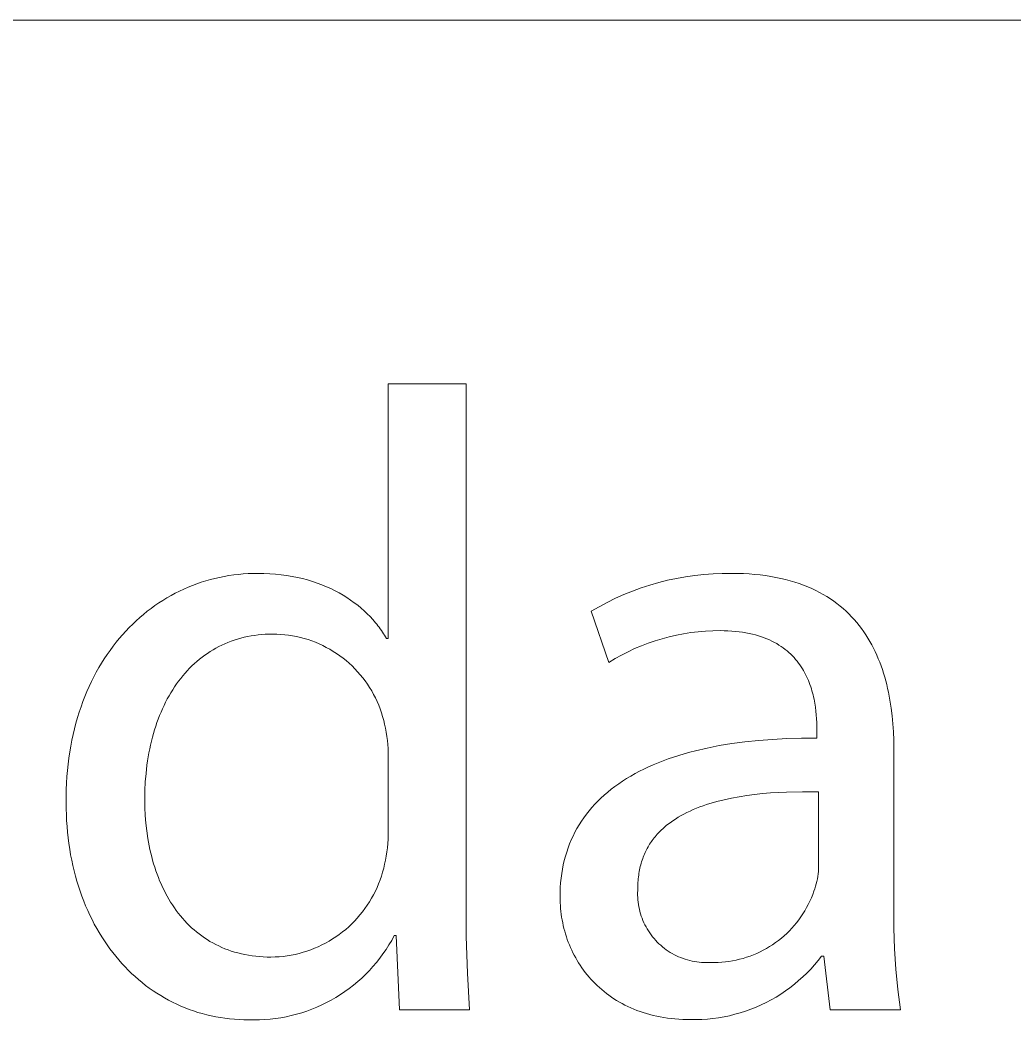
# Model space of a CAD drawing. Header units: millimetres. Extents: x -1656 to 3995, y -637 to 3312.
# Drawn here: x 3811.1 to 3874.8, y -68.9 to -4.8 of the extents above; entities that cross this region are included whole.
import ezdxf

# ---------------------------------------------------------------- set-up
doc = ezdxf.new("R2010")
doc.units = ezdxf.units.MM
doc.header["$MEASUREMENT"] = 0
doc.layers.add('Domyślny', color=7, linetype='Continuous', true_color=0x000000)

msp = doc.modelspace()

# ---------------------------------------------------------------- linework, layer by layer
at = {"layer": 'Domyślny', "color": 18, "lineweight": 15, "true_color": 0x000000}
for p, q in [((3989.99, -4.788), (1859.782, -4.788)), ((3834.689, -44.431), (3834.689, -28.097)), ((3834.689, -28.097), (3839.694, -28.097)), ((3839.694, -28.097), (3839.694, -61.16)), ((3824.486, -40.399), (3824.789, -40.355)), ((3824.789, -40.355), (3825.094, -40.319)), ((3825.094, -40.319), (3825.402, -40.29)), ((3825.402, -40.29), (3825.711, -40.27)), ((3825.711, -40.27), (3826.021, -40.258)), ((3826.021, -40.258), (3826.334, -40.254)), ((3826.334, -40.254), (3826.72, -40.259)), ((3826.72, -40.259), (3827.098, -40.276)), ((3827.098, -40.276), (3827.469, -40.304)), ((3827.469, -40.304), (3827.831, -40.342)), ((3827.831, -40.342), (3828.186, -40.391)), ((3854.348, -40.389), (3854.935, -40.325)), ((3854.935, -40.325), (3855.523, -40.282)), ((3855.523, -40.282), (3856.112, -40.26)), ((3856.112, -40.26), (3856.702, -40.257)), ((3856.702, -40.257), (3857.089, -40.262)), ((3857.089, -40.262), (3857.467, -40.274)), ((3857.467, -40.274), (3857.836, -40.294)), ((3857.836, -40.294), (3858.196, -40.323)), ((3858.196, -40.323), (3858.547, -40.359)), ((3858.547, -40.359), (3858.889, -40.403)), ((3822.145, -41.034), (3822.428, -40.928)), ((3822.428, -40.928), (3822.714, -40.829)), ((3822.714, -40.829), (3823.003, -40.738)), ((3823.003, -40.738), (3823.295, -40.655)), ((3823.295, -40.655), (3823.589, -40.579)), ((3823.589, -40.579), (3823.886, -40.512)), ((3823.886, -40.512), (3824.185, -40.452)), ((3824.185, -40.452), (3824.486, -40.399)), ((3828.186, -40.391), (3828.532, -40.449)), ((3828.532, -40.449), (3828.871, -40.517)), ((3828.871, -40.517), (3829.202, -40.594)), ((3829.202, -40.594), (3829.524, -40.68)), ((3829.524, -40.68), (3829.838, -40.775)), ((3829.838, -40.775), (3830.144, -40.879)), ((3830.144, -40.879), (3830.442, -40.99)), ((3830.442, -40.99), (3830.731, -41.109)), ((3850.908, -41.191), (3851.469, -41.007)), ((3851.469, -41.007), (3852.035, -40.844)), ((3852.035, -40.844), (3852.607, -40.7)), ((3852.607, -40.7), (3853.184, -40.576)), ((3853.184, -40.576), (3853.764, -40.472)), ((3853.764, -40.472), (3854.348, -40.389)), ((3858.889, -40.403), (3859.223, -40.454)), ((3859.223, -40.454), (3859.548, -40.513)), ((3859.548, -40.513), (3859.865, -40.579)), ((3859.865, -40.579), (3860.173, -40.653)), ((3860.173, -40.653), (3860.473, -40.733)), ((3860.473, -40.733), (3860.765, -40.82)), ((3860.765, -40.82), (3861.049, -40.914)), ((3861.049, -40.914), (3861.325, -41.014)), ((3861.325, -41.014), (3861.593, -41.121)), ((3820.776, -41.677), (3821.043, -41.534)), ((3821.043, -41.534), (3821.314, -41.398)), ((3821.314, -41.398), (3821.588, -41.269)), ((3821.588, -41.269), (3821.865, -41.148)), ((3821.865, -41.148), (3822.145, -41.034)), ((3830.731, -41.109), (3831.012, -41.236)), ((3831.012, -41.236), (3831.285, -41.369)), ((3831.285, -41.369), (3831.549, -41.51)), ((3831.549, -41.51), (3831.804, -41.657)), ((3831.804, -41.657), (3832.051, -41.81)), ((3849.269, -41.854), (3849.807, -41.614)), ((3849.807, -41.614), (3850.354, -41.393)), ((3850.354, -41.393), (3850.908, -41.191)), ((3861.593, -41.121), (3861.853, -41.234)), ((3861.853, -41.234), (3862.105, -41.354)), ((3862.105, -41.354), (3862.35, -41.479)), ((3862.35, -41.479), (3862.588, -41.61)), ((3862.588, -41.61), (3862.818, -41.748)), ((3819.744, -42.323), (3819.996, -42.151)), ((3819.996, -42.151), (3820.252, -41.986)), ((3820.252, -41.986), (3820.512, -41.828)), ((3820.512, -41.828), (3820.776, -41.677)), ((3832.051, -41.81), (3832.289, -41.969)), ((3832.289, -41.969), (3832.519, -42.134)), ((3832.519, -42.134), (3832.74, -42.304)), ((3848.218, -42.39), (3848.739, -42.113)), ((3848.739, -42.113), (3849.269, -41.854)), ((3862.818, -41.748), (3863.041, -41.89)), ((3863.041, -41.89), (3863.256, -42.039)), ((3863.256, -42.039), (3863.465, -42.192)), ((3863.465, -42.192), (3863.666, -42.351)), ((3818.775, -43.082), (3819.011, -42.882)), ((3819.011, -42.882), (3819.251, -42.689)), ((3819.251, -42.689), (3819.495, -42.502)), ((3819.495, -42.502), (3819.744, -42.323)), ((3832.74, -42.304), (3832.952, -42.478)), ((3832.952, -42.478), (3833.155, -42.658)), ((3833.155, -42.658), (3833.349, -42.842)), ((3833.349, -42.842), (3833.534, -43.03)), ((3847.707, -42.685), (3848.218, -42.39)), ((3848.836, -45.959), (3847.707, -42.685)), ((3863.666, -42.351), (3863.861, -42.515)), ((3863.861, -42.515), (3864.049, -42.684)), ((3864.049, -42.684), (3864.23, -42.858)), ((3864.23, -42.858), (3864.404, -43.037)), ((3818.094, -43.725), (3818.316, -43.504)), ((3818.316, -43.504), (3818.543, -43.29)), ((3818.543, -43.29), (3818.775, -43.082)), ((3833.534, -43.03), (3833.711, -43.221)), ((3833.711, -43.221), (3833.795, -43.318)), ((3833.795, -43.318), (3833.878, -43.416)), ((3833.878, -43.416), (3833.958, -43.515)), ((3833.958, -43.515), (3834.036, -43.614)), ((3864.404, -43.037), (3864.572, -43.22)), ((3864.572, -43.22), (3864.734, -43.407)), ((3864.734, -43.407), (3864.889, -43.599)), ((3817.456, -44.428), (3817.664, -44.187)), ((3817.664, -44.187), (3817.876, -43.952)), ((3817.876, -43.952), (3818.094, -43.725)), ((3826.352, -44.201), (3826.124, -44.23)), ((3826.582, -44.178), (3826.352, -44.201)), ((3826.816, -44.162), (3826.582, -44.178)), ((3827.053, -44.152), (3826.816, -44.162)), ((3827.294, -44.149), (3827.053, -44.152)), ((3827.549, -44.153), (3827.294, -44.149)), ((3827.804, -44.166), (3827.549, -44.153)), ((3828.058, -44.188), (3827.804, -44.166)), ((3828.312, -44.218), (3828.058, -44.188)), ((3828.564, -44.258), (3828.312, -44.218)), ((3834.036, -43.614), (3834.111, -43.714)), ((3834.111, -43.714), (3834.185, -43.815)), ((3834.185, -43.815), (3834.256, -43.916)), ((3834.256, -43.916), (3834.325, -44.018)), ((3834.325, -44.018), (3834.391, -44.121)), ((3834.391, -44.121), (3834.455, -44.224)), ((3834.455, -44.224), (3834.517, -44.327)), ((3853.171, -44.217), (3852.713, -44.321)), ((3853.632, -44.128), (3853.171, -44.217)), ((3854.096, -44.055), (3853.632, -44.128)), ((3854.562, -43.998), (3854.096, -44.055)), ((3855.03, -43.958), (3854.562, -43.998)), ((3855.499, -43.934), (3855.03, -43.958)), ((3855.968, -43.927), (3855.499, -43.934)), ((3856.226, -43.93), (3855.968, -43.927)), ((3856.478, -43.939), (3856.226, -43.93)), ((3856.722, -43.953), (3856.478, -43.939)), ((3856.959, -43.973), (3856.722, -43.953)), ((3857.189, -43.999), (3856.959, -43.973)), ((3857.413, -44.029), (3857.189, -43.999)), ((3857.629, -44.065), (3857.413, -44.029)), ((3857.84, -44.106), (3857.629, -44.065)), ((3858.043, -44.152), (3857.84, -44.106)), ((3858.241, -44.202), (3858.043, -44.152)), ((3858.432, -44.257), (3858.241, -44.202)), ((3864.889, -43.599), (3865.038, -43.795)), ((3865.038, -43.795), (3865.181, -43.995)), ((3865.181, -43.995), (3865.318, -44.199)), ((3865.318, -44.199), (3865.449, -44.407)), ((3817.055, -44.93), (3817.253, -44.675)), ((3817.253, -44.675), (3817.456, -44.428)), ((3824.028, -44.855), (3823.836, -44.95)), ((3824.222, -44.766), (3824.028, -44.855)), ((3824.42, -44.683), (3824.222, -44.766)), ((3824.622, -44.606), (3824.42, -44.683)), ((3824.827, -44.534), (3824.622, -44.606)), ((3825.035, -44.468), (3824.827, -44.534)), ((3825.246, -44.409), (3825.035, -44.468)), ((3825.461, -44.355), (3825.246, -44.409)), ((3825.679, -44.307), (3825.461, -44.355)), ((3825.9, -44.266), (3825.679, -44.307)), ((3826.124, -44.23), (3825.9, -44.266)), ((3828.815, -44.306), (3828.564, -44.258)), ((3829.063, -44.363), (3828.815, -44.306)), ((3829.31, -44.429), (3829.063, -44.363)), ((3829.554, -44.503), (3829.31, -44.429)), ((3829.796, -44.585), (3829.554, -44.503)), ((3830.035, -44.676), (3829.796, -44.585)), ((3830.27, -44.776), (3830.035, -44.676)), ((3830.501, -44.883), (3830.27, -44.776)), ((3834.517, -44.327), (3834.576, -44.431)), ((3834.576, -44.431), (3834.689, -44.431)), ((3851.366, -44.731), (3850.927, -44.898)), ((3851.81, -44.579), (3851.366, -44.731)), ((3852.259, -44.442), (3851.81, -44.579)), ((3852.713, -44.321), (3852.259, -44.442)), ((3858.617, -44.317), (3858.432, -44.257)), ((3858.795, -44.381), (3858.617, -44.317)), ((3858.968, -44.449), (3858.795, -44.381)), ((3859.135, -44.521), (3858.968, -44.449)), ((3859.296, -44.597), (3859.135, -44.521)), ((3859.452, -44.677), (3859.296, -44.597)), ((3859.601, -44.761), (3859.452, -44.677)), ((3859.746, -44.848), (3859.601, -44.761)), ((3859.885, -44.939), (3859.746, -44.848)), ((3865.449, -44.407), (3865.574, -44.618)), ((3865.574, -44.618), (3865.694, -44.833)), ((3865.694, -44.833), (3865.808, -45.051)), ((3816.494, -45.731), (3816.676, -45.458)), ((3816.676, -45.458), (3816.863, -45.19)), ((3816.863, -45.19), (3817.055, -44.93)), ((3822.932, -45.503), (3822.762, -45.63)), ((3823.106, -45.382), (3822.932, -45.503)), ((3823.283, -45.266), (3823.106, -45.382)), ((3823.464, -45.155), (3823.283, -45.266)), ((3823.649, -45.05), (3823.464, -45.155)), ((3823.836, -44.95), (3823.649, -45.05)), ((3830.729, -44.998), (3830.501, -44.883)), ((3830.953, -45.122), (3830.729, -44.998)), ((3831.172, -45.253), (3830.953, -45.122)), ((3831.386, -45.391), (3831.172, -45.253)), ((3831.596, -45.537), (3831.386, -45.391)), ((3849.65, -45.491), (3849.239, -45.718)), ((3850.069, -45.279), (3849.65, -45.491)), ((3850.495, -45.081), (3850.069, -45.279)), ((3850.927, -44.898), (3850.495, -45.081)), ((3860.019, -45.032), (3859.885, -44.939)), ((3860.147, -45.129), (3860.019, -45.032)), ((3860.271, -45.229), (3860.147, -45.129)), ((3860.389, -45.332), (3860.271, -45.229)), ((3860.503, -45.438), (3860.389, -45.332)), ((3860.611, -45.546), (3860.503, -45.438)), ((3865.808, -45.051), (3865.916, -45.272)), ((3865.916, -45.272), (3866.019, -45.497)), ((3866.019, -45.497), (3866.116, -45.724)), ((3816.148, -46.298), (3816.318, -46.011)), ((3816.318, -46.011), (3816.494, -45.731)), ((3822.272, -46.04), (3822.116, -46.187)), ((3822.432, -45.898), (3822.272, -46.04)), ((3822.595, -45.762), (3822.432, -45.898)), ((3822.762, -45.63), (3822.595, -45.762)), ((3831.8, -45.69), (3831.596, -45.537)), ((3831.999, -45.851), (3831.8, -45.69)), ((3832.192, -46.018), (3831.999, -45.851)), ((3832.379, -46.191), (3832.192, -46.018)), ((3849.239, -45.718), (3848.836, -45.959)), ((3860.715, -45.656), (3860.611, -45.546)), ((3860.815, -45.769), (3860.715, -45.656)), ((3860.91, -45.884), (3860.815, -45.769)), ((3861, -46.002), (3860.91, -45.884)), ((3861.087, -46.121), (3861, -46.002)), ((3861.169, -46.241), (3861.087, -46.121)), ((3866.116, -45.724), (3866.208, -45.954)), ((3866.208, -45.954), (3866.295, -46.187)), ((3815.824, -46.889), (3815.983, -46.59)), ((3815.983, -46.59), (3816.148, -46.298)), ((3821.67, -46.656), (3821.529, -46.822)), ((3821.815, -46.495), (3821.67, -46.656)), ((3821.964, -46.339), (3821.815, -46.495)), ((3822.116, -46.187), (3821.964, -46.339)), ((3832.56, -46.371), (3832.379, -46.191)), ((3832.734, -46.558), (3832.56, -46.371)), ((3832.902, -46.75), (3832.734, -46.558)), ((3833.064, -46.948), (3832.902, -46.75)), ((3861.247, -46.364), (3861.169, -46.241)), ((3861.321, -46.488), (3861.247, -46.364)), ((3861.391, -46.613), (3861.321, -46.488)), ((3861.457, -46.74), (3861.391, -46.613)), ((3861.52, -46.868), (3861.457, -46.74)), ((3866.295, -46.187), (3866.377, -46.422)), ((3866.377, -46.422), (3866.455, -46.66)), ((3866.455, -46.66), (3866.527, -46.9)), ((3815.525, -47.506), (3815.672, -47.195)), ((3815.672, -47.195), (3815.824, -46.889)), ((3821.128, -47.346), (3821.002, -47.53)), ((3821.258, -47.167), (3821.128, -47.346)), ((3821.392, -46.992), (3821.258, -47.167)), ((3821.529, -46.822), (3821.392, -46.992)), ((3833.218, -47.151), (3833.064, -46.948)), ((3833.365, -47.36), (3833.218, -47.151)), ((3833.505, -47.574), (3833.365, -47.36)), ((3861.579, -46.997), (3861.52, -46.868)), ((3861.635, -47.126), (3861.579, -46.997)), ((3861.687, -47.257), (3861.635, -47.126)), ((3861.736, -47.388), (3861.687, -47.257)), ((3861.781, -47.519), (3861.736, -47.388)), ((3866.527, -46.9), (3866.594, -47.142)), ((3866.594, -47.142), (3866.657, -47.386)), ((3866.657, -47.386), (3866.715, -47.632)), ((3815.251, -48.147), (3815.385, -47.823)), ((3815.385, -47.823), (3815.525, -47.506)), ((3820.761, -47.91), (3820.646, -48.106)), ((3820.879, -47.718), (3820.761, -47.91)), ((3821.002, -47.53), (3820.879, -47.718)), ((3833.637, -47.792), (3833.505, -47.574)), ((3833.761, -48.015), (3833.637, -47.792)), ((3833.878, -48.242), (3833.761, -48.015)), ((3861.824, -47.651), (3861.781, -47.519)), ((3861.863, -47.783), (3861.824, -47.651)), ((3861.9, -47.914), (3861.863, -47.783)), ((3861.934, -48.046), (3861.9, -47.914)), ((3861.965, -48.178), (3861.934, -48.046)), ((3866.715, -47.632), (3866.769, -47.88)), ((3866.769, -47.88), (3866.819, -48.13)), ((3815.003, -48.812), (3815.124, -48.476)), ((3815.124, -48.476), (3815.251, -48.147)), ((3820.428, -48.512), (3820.325, -48.72)), ((3820.535, -48.307), (3820.428, -48.512)), ((3820.646, -48.106), (3820.535, -48.307)), ((3833.986, -48.473), (3833.878, -48.242)), ((3834.087, -48.708), (3833.986, -48.473)), ((3834.179, -48.946), (3834.087, -48.708)), ((3861.994, -48.309), (3861.965, -48.178)), ((3862.043, -48.57), (3861.994, -48.309)), ((3862.084, -48.828), (3862.043, -48.57)), ((3866.819, -48.13), (3866.864, -48.38)), ((3866.864, -48.38), (3866.942, -48.886)), ((3814.781, -49.5), (3814.888, -49.153)), ((3814.888, -49.153), (3815.003, -48.812)), ((3820.131, -49.149), (3820.04, -49.369)), ((3820.227, -48.933), (3820.131, -49.149)), ((3820.325, -48.72), (3820.227, -48.933)), ((3834.263, -49.187), (3834.179, -48.946)), ((3834.338, -49.431), (3834.263, -49.187)), ((3862.116, -49.081), (3862.084, -48.828)), ((3862.14, -49.33), (3862.116, -49.081)), ((3862.158, -49.572), (3862.14, -49.33)), ((3866.942, -48.886), (3867.004, -49.395)), ((3814.586, -50.212), (3814.68, -49.853)), ((3814.68, -49.853), (3814.781, -49.5)), ((3819.87, -49.82), (3819.792, -50.051)), ((3819.953, -49.593), (3819.87, -49.82)), ((3820.04, -49.369), (3819.953, -49.593)), ((3834.405, -49.677), (3834.338, -49.431)), ((3834.463, -49.926), (3834.405, -49.677)), ((3834.522, -50.183), (3834.463, -49.926)), ((3862.17, -49.807), (3862.158, -49.572)), ((3862.176, -50.033), (3862.17, -49.807)), ((3867.004, -49.395), (3867.051, -49.908)), ((3867.051, -49.908), (3867.083, -50.423)), ((3814.42, -50.947), (3814.5, -50.576)), ((3814.5, -50.576), (3814.586, -50.212)), ((3819.646, -50.524), (3819.579, -50.765)), ((3819.717, -50.286), (3819.646, -50.524)), ((3819.792, -50.051), (3819.717, -50.286)), ((3834.572, -50.441), (3834.522, -50.183)), ((3834.613, -50.701), (3834.572, -50.441)), ((3862.178, -50.25), (3862.176, -50.033)), ((3862.178, -50.814), (3862.178, -50.25)), ((3867.083, -50.423), (3867.102, -50.938)), ((3814.348, -51.323), (3814.42, -50.947)), ((3819.458, -51.258), (3819.404, -51.509)), ((3819.517, -51.01), (3819.458, -51.258)), ((3819.579, -50.765), (3819.517, -51.01)), ((3834.646, -50.963), (3834.613, -50.701)), ((3834.67, -51.225), (3834.646, -50.963)), ((3834.685, -51.488), (3834.67, -51.225)), ((3855.923, -51.299), (3856.731, -51.167)), ((3856.731, -51.167), (3857.568, -51.055)), ((3857.568, -51.055), (3858.434, -50.965)), ((3858.434, -50.965), (3859.328, -50.895)), ((3859.328, -50.895), (3860.25, -50.847)), ((3860.25, -50.847), (3861.2, -50.82)), ((3861.2, -50.82), (3862.178, -50.814)), ((3867.102, -50.938), (3867.108, -51.454)), ((3814.227, -52.091), (3814.284, -51.704)), ((3814.284, -51.704), (3814.348, -51.323)), ((3819.354, -51.763), (3819.309, -52.02)), ((3819.404, -51.509), (3819.354, -51.763)), ((3834.691, -51.751), (3834.685, -51.488)), ((3834.689, -52.015), (3834.691, -51.751)), ((3853.324, -51.925), (3853.673, -51.82)), ((3853.673, -51.82), (3854.029, -51.72)), ((3854.029, -51.72), (3854.394, -51.626)), ((3854.394, -51.626), (3855.144, -51.452)), ((3855.144, -51.452), (3855.923, -51.299)), ((3867.108, -51.454), (3867.108, -61.691)), ((3814.135, -52.881), (3814.177, -52.483)), ((3814.177, -52.483), (3814.227, -52.091)), ((3819.23, -52.543), (3819.169, -53.077)), ((3819.267, -52.28), (3819.23, -52.543)), ((3819.309, -52.02), (3819.267, -52.28)), ((3834.689, -56.757), (3834.689, -52.015)), ((3851.385, -52.658), (3851.69, -52.524)), ((3851.69, -52.524), (3852.001, -52.394)), ((3852.001, -52.394), (3852.321, -52.269)), ((3852.321, -52.269), (3852.647, -52.149)), ((3852.647, -52.149), (3852.982, -52.034)), ((3852.982, -52.034), (3853.324, -51.925)), ((3814.101, -53.284), (3814.135, -52.881)), ((3819.169, -53.077), (3819.125, -53.623)), ((3850.245, -53.247), (3850.519, -53.092)), ((3850.519, -53.092), (3850.8, -52.943)), ((3850.8, -52.943), (3851.089, -52.798)), ((3851.089, -52.798), (3851.385, -52.658)), ((3814.057, -54.107), (3814.075, -53.693)), ((3814.075, -53.693), (3814.101, -53.284)), ((3819.125, -53.623), (3819.098, -54.178)), ((3849.228, -53.914), (3849.471, -53.74)), ((3849.471, -53.74), (3849.721, -53.571)), ((3849.721, -53.571), (3849.979, -53.406)), ((3849.979, -53.406), (3850.245, -53.247)), ((3814.047, -54.526), (3814.057, -54.107)), ((3819.098, -54.178), (3819.089, -54.743)), ((3848.337, -54.658), (3848.548, -54.465)), ((3848.548, -54.465), (3848.767, -54.276)), ((3848.767, -54.276), (3848.994, -54.093)), ((3848.994, -54.093), (3849.228, -53.914)), ((3858.185, -54.428), (3857.685, -54.494)), ((3858.691, -54.374), (3858.185, -54.428)), ((3859.202, -54.331), (3858.691, -54.374)), ((3859.715, -54.297), (3859.202, -54.331)), ((3860.231, -54.273), (3859.715, -54.297)), ((3861.264, -54.25), (3860.231, -54.273)), ((3862.291, -54.258), (3861.264, -54.25)), ((3862.291, -59.038), (3862.291, -54.258)), ((3814.046, -54.95), (3814.047, -54.526)), ((3814.05, -55.338), (3814.046, -54.95)), ((3819.089, -54.743), (3819.097, -55.257)), ((3847.751, -55.266), (3847.939, -55.059)), ((3847.939, -55.059), (3848.134, -54.856)), ((3848.134, -54.856), (3848.337, -54.658)), ((3855.097, -55.078), (3854.879, -55.152)), ((3855.318, -55.007), (3855.097, -55.078)), ((3855.542, -54.941), (3855.318, -55.007)), ((3855.769, -54.878), (3855.542, -54.941)), ((3856.233, -54.762), (3855.769, -54.878)), ((3856.708, -54.66), (3856.233, -54.762)), ((3857.193, -54.571), (3856.708, -54.66)), ((3857.685, -54.494), (3857.193, -54.571)), ((3814.061, -55.722), (3814.05, -55.338)), ((3814.079, -56.102), (3814.061, -55.722)), ((3819.097, -55.257), (3819.121, -55.765)), ((3847.238, -55.917), (3847.401, -55.695)), ((3847.401, -55.695), (3847.572, -55.478)), ((3847.572, -55.478), (3847.751, -55.266)), ((3853.657, -55.679), (3853.469, -55.782)), ((3853.85, -55.581), (3853.657, -55.679)), ((3854.048, -55.487), (3853.85, -55.581)), ((3854.25, -55.397), (3854.048, -55.487)), ((3854.456, -55.312), (3854.25, -55.397)), ((3854.666, -55.23), (3854.456, -55.312)), ((3854.879, -55.152), (3854.666, -55.23)), ((3814.105, -56.477), (3814.079, -56.102)), ((3819.121, -55.765), (3819.16, -56.267)), ((3819.16, -56.267), (3819.215, -56.761)), ((3846.798, -56.609), (3846.937, -56.374)), ((3846.937, -56.374), (3847.083, -56.143)), ((3847.083, -56.143), (3847.238, -55.917)), ((3852.601, -56.36), (3852.522, -56.425)), ((3852.764, -56.236), (3852.601, -56.36)), ((3852.933, -56.115), (3852.764, -56.236)), ((3853.107, -56), (3852.933, -56.115)), ((3853.285, -55.889), (3853.107, -56)), ((3853.469, -55.782), (3853.285, -55.889)), ((3814.138, -56.849), (3814.105, -56.477)), ((3814.177, -57.216), (3814.138, -56.849)), ((3819.215, -56.761), (3819.286, -57.246)), ((3834.688, -57.298), (3834.693, -57.027)), ((3834.693, -57.027), (3834.689, -56.757)), ((3846.545, -57.094), (3846.668, -56.85)), ((3846.668, -56.85), (3846.798, -56.609)), ((3851.939, -56.982), (3851.873, -57.057)), ((3852.007, -56.908), (3851.939, -56.982)), ((3852.076, -56.835), (3852.007, -56.908)), ((3852.146, -56.764), (3852.076, -56.835)), ((3852.219, -56.693), (3852.146, -56.764)), ((3852.292, -56.624), (3852.219, -56.693)), ((3852.367, -56.557), (3852.292, -56.624)), ((3852.444, -56.49), (3852.367, -56.557)), ((3852.522, -56.425), (3852.444, -56.49)), ((3814.224, -57.578), (3814.177, -57.216)), ((3814.278, -57.937), (3814.224, -57.578)), ((3819.286, -57.246), (3819.328, -57.486)), ((3819.328, -57.486), (3819.373, -57.723)), ((3834.65, -57.837), (3834.674, -57.568)), ((3834.674, -57.568), (3834.688, -57.298)), ((3846.228, -57.856), (3846.326, -57.598)), ((3846.326, -57.598), (3846.431, -57.344)), ((3846.431, -57.344), (3846.545, -57.094)), ((3851.456, -57.619), (3851.403, -57.705)), ((3851.511, -57.535), (3851.456, -57.619)), ((3851.567, -57.452), (3851.511, -57.535)), ((3851.625, -57.37), (3851.567, -57.452)), ((3851.684, -57.29), (3851.625, -57.37)), ((3851.746, -57.211), (3851.684, -57.29)), ((3851.808, -57.133), (3851.746, -57.211)), ((3851.873, -57.057), (3851.808, -57.133)), ((3814.338, -58.29), (3814.278, -57.937)), ((3814.406, -58.64), (3814.338, -58.29)), ((3819.373, -57.723), (3819.422, -57.958)), ((3819.422, -57.958), (3819.476, -58.191)), ((3819.476, -58.191), (3819.533, -58.421)), ((3834.575, -58.373), (3834.617, -58.106)), ((3834.617, -58.106), (3834.65, -57.837)), ((3846.058, -58.386), (3846.139, -58.119)), ((3846.139, -58.119), (3846.228, -57.856)), ((3851.124, -58.247), (3851.083, -58.342)), ((3851.166, -58.153), (3851.124, -58.247)), ((3851.21, -58.061), (3851.166, -58.153)), ((3851.255, -57.97), (3851.21, -58.061)), ((3851.303, -57.88), (3851.255, -57.97)), ((3851.352, -57.792), (3851.303, -57.88)), ((3851.403, -57.705), (3851.352, -57.792)), ((3814.48, -58.984), (3814.406, -58.64)), ((3819.533, -58.421), (3819.594, -58.648)), ((3819.594, -58.648), (3819.659, -58.873)), ((3819.659, -58.873), (3819.728, -59.095)), ((3834.405, -59.156), (3834.463, -58.902)), ((3834.463, -58.902), (3834.524, -58.638)), ((3834.524, -58.638), (3834.575, -58.373)), ((3845.867, -59.216), (3845.922, -58.935)), ((3845.922, -58.935), (3845.986, -58.658)), ((3845.986, -58.658), (3846.058, -58.386)), ((3850.882, -58.944), (3850.856, -59.049)), ((3850.911, -58.84), (3850.882, -58.944)), ((3850.942, -58.738), (3850.911, -58.84)), ((3850.974, -58.637), (3850.942, -58.738)), ((3851.009, -58.537), (3850.974, -58.637)), ((3851.045, -58.439), (3851.009, -58.537)), ((3851.083, -58.342), (3851.045, -58.439)), ((3814.56, -59.324), (3814.48, -58.984)), ((3814.647, -59.659), (3814.56, -59.324)), ((3819.728, -59.095), (3819.801, -59.314)), ((3819.801, -59.314), (3819.878, -59.53)), ((3819.878, -59.53), (3819.959, -59.743)), ((3834.262, -59.657), (3834.338, -59.408)), ((3834.338, -59.408), (3834.405, -59.156)), ((3845.781, -59.791), (3845.82, -59.501)), ((3845.82, -59.501), (3845.867, -59.216)), ((3850.753, -59.598), (3850.739, -59.712)), ((3850.77, -59.485), (3850.753, -59.598)), ((3850.788, -59.374), (3850.77, -59.485)), ((3850.809, -59.264), (3850.788, -59.374)), ((3850.831, -59.156), (3850.809, -59.264)), ((3850.856, -59.049), (3850.831, -59.156)), ((3862.235, -59.681), (3862.257, -59.521)), ((3862.257, -59.521), (3862.274, -59.36)), ((3862.274, -59.36), (3862.285, -59.199)), ((3862.285, -59.199), (3862.291, -59.038)), ((3814.74, -59.989), (3814.647, -59.659)), ((3814.84, -60.315), (3814.74, -59.989)), ((3819.959, -59.743), (3820.044, -59.953)), ((3820.044, -59.953), (3820.133, -60.16)), ((3820.133, -60.16), (3820.225, -60.364)), ((3833.983, -60.387), (3834.084, -60.147)), ((3834.084, -60.147), (3834.177, -59.903)), ((3834.177, -59.903), (3834.262, -59.657)), ((3845.73, -60.384), (3845.751, -60.085)), ((3845.751, -60.085), (3845.781, -59.791)), ((3850.704, -60.184), (3850.7, -60.306)), ((3850.709, -60.064), (3850.704, -60.184)), ((3850.717, -59.945), (3850.709, -60.064)), ((3850.727, -59.828), (3850.717, -59.945)), ((3850.739, -59.712), (3850.727, -59.828)), ((3862.092, -60.312), (3862.136, -60.156)), ((3862.136, -60.156), (3862.174, -59.999)), ((3862.174, -59.999), (3862.207, -59.841)), ((3862.207, -59.841), (3862.235, -59.681)), ((3814.946, -60.635), (3814.84, -60.315)), ((3815.058, -60.95), (3814.946, -60.635)), ((3820.225, -60.364), (3820.322, -60.564)), ((3820.322, -60.564), (3820.423, -60.76)), ((3820.423, -60.76), (3820.527, -60.954)), ((3833.629, -61.084), (3833.755, -60.855)), ((3833.755, -60.855), (3833.873, -60.623)), ((3833.873, -60.623), (3833.983, -60.387)), ((3845.712, -60.995), (3845.717, -60.687)), ((3845.717, -60.687), (3845.73, -60.384)), ((3850.689, -60.581), (3850.684, -60.733)), ((3850.684, -60.733), (3850.684, -60.885)), ((3850.684, -60.885), (3850.69, -61.036)), ((3850.699, -60.43), (3850.689, -60.581)), ((3850.7, -60.306), (3850.699, -60.43)), ((3861.824, -61.052), (3861.91, -60.837)), ((3861.91, -60.837), (3861.99, -60.618)), ((3861.99, -60.618), (3862.044, -60.466)), ((3862.044, -60.466), (3862.092, -60.312)), ((3815.176, -61.261), (3815.058, -60.95)), ((3815.3, -61.566), (3815.176, -61.261)), ((3820.527, -60.954), (3820.636, -61.143)), ((3820.636, -61.143), (3820.748, -61.329)), ((3820.748, -61.329), (3820.865, -61.511)), ((3820.865, -61.511), (3820.985, -61.689)), ((3833.206, -61.74), (3833.354, -61.526)), ((3833.354, -61.526), (3833.496, -61.307)), ((3833.496, -61.307), (3833.629, -61.084)), ((3839.694, -61.16), (3839.701, -63.52)), ((3845.714, -61.18), (3845.712, -60.995)), ((3845.721, -61.365), (3845.714, -61.18)), ((3845.731, -61.55), (3845.721, -61.365)), ((3850.69, -61.036), (3850.701, -61.188)), ((3850.701, -61.188), (3850.717, -61.338)), ((3850.717, -61.338), (3850.738, -61.489)), ((3850.738, -61.489), (3850.764, -61.638)), ((3861.52, -61.679), (3861.628, -61.474)), ((3861.628, -61.474), (3861.73, -61.265)), ((3861.73, -61.265), (3861.824, -61.052)), ((3815.43, -61.866), (3815.3, -61.566)), ((3815.566, -62.16), (3815.43, -61.866)), ((3815.708, -62.449), (3815.566, -62.16)), ((3820.985, -61.689), (3821.11, -61.864)), ((3821.11, -61.864), (3821.238, -62.034)), ((3821.238, -62.034), (3821.37, -62.2)), ((3832.716, -62.348), (3832.886, -62.151)), ((3832.886, -62.151), (3833.049, -61.948)), ((3833.049, -61.948), (3833.206, -61.74)), ((3845.746, -61.734), (3845.731, -61.55)), ((3845.764, -61.918), (3845.746, -61.734)), ((3845.787, -62.102), (3845.764, -61.918)), ((3845.814, -62.285), (3845.787, -62.102)), ((3850.764, -61.638), (3850.796, -61.786)), ((3850.796, -61.786), (3850.832, -61.933)), ((3850.832, -61.933), (3850.874, -62.079)), ((3850.874, -62.079), (3850.92, -62.224)), ((3861.153, -62.272), (3861.282, -62.079)), ((3861.282, -62.079), (3861.405, -61.881)), ((3861.405, -61.881), (3861.52, -61.679)), ((3867.108, -61.691), (3867.11, -63.005)), ((3815.855, -62.733), (3815.708, -62.449)), ((3816.008, -63.011), (3815.855, -62.733)), ((3821.37, -62.2), (3821.506, -62.362)), ((3821.506, -62.362), (3821.647, -62.519)), ((3821.647, -62.519), (3821.791, -62.672)), ((3821.791, -62.672), (3821.939, -62.821)), ((3832.165, -62.903), (3832.355, -62.724)), ((3832.355, -62.724), (3832.539, -62.54)), ((3832.539, -62.54), (3832.716, -62.348)), ((3845.845, -62.467), (3845.814, -62.285)), ((3845.881, -62.649), (3845.845, -62.467)), ((3845.92, -62.829), (3845.881, -62.649)), ((3850.92, -62.224), (3850.972, -62.366)), ((3850.972, -62.366), (3851.028, -62.507)), ((3851.028, -62.507), (3851.089, -62.646)), ((3851.089, -62.646), (3851.155, -62.782)), ((3851.155, -62.782), (3851.226, -62.917)), ((3860.728, -62.824), (3860.876, -62.645)), ((3860.876, -62.645), (3861.018, -62.461)), ((3861.018, -62.461), (3861.153, -62.272)), ((3816.166, -63.284), (3816.008, -63.011)), ((3816.33, -63.551), (3816.166, -63.284)), ((3821.939, -62.821), (3822.091, -62.965)), ((3822.091, -62.965), (3822.247, -63.105)), ((3822.247, -63.105), (3822.407, -63.24)), ((3822.407, -63.24), (3822.571, -63.37)), ((3822.571, -63.37), (3822.739, -63.495)), ((3831.347, -63.547), (3831.56, -63.397)), ((3831.56, -63.397), (3831.768, -63.239)), ((3831.768, -63.239), (3831.969, -63.075)), ((3831.969, -63.075), (3832.165, -62.903)), ((3845.963, -63.009), (3845.92, -62.829)), ((3846.011, -63.188), (3845.963, -63.009)), ((3846.063, -63.366), (3846.011, -63.188)), ((3846.119, -63.542), (3846.063, -63.366)), ((3851.226, -62.917), (3851.301, -63.048)), ((3851.301, -63.048), (3851.381, -63.177)), ((3851.381, -63.177), (3851.465, -63.304)), ((3851.465, -63.304), (3851.554, -63.427)), ((3851.554, -63.427), (3851.646, -63.547)), ((3860.077, -63.486), (3860.248, -63.329)), ((3860.248, -63.329), (3860.414, -63.166)), ((3860.414, -63.166), (3860.574, -62.998)), ((3860.574, -62.998), (3860.728, -62.824)), ((3867.11, -63.005), (3867.154, -64.318)), ((3816.499, -63.813), (3816.33, -63.551)), ((3816.673, -64.068), (3816.499, -63.813)), ((3816.853, -64.318), (3816.673, -64.068)), ((3822.739, -63.495), (3822.911, -63.615)), ((3822.911, -63.615), (3823.087, -63.73)), ((3823.087, -63.73), (3823.266, -63.841)), ((3823.266, -63.841), (3823.45, -63.945)), ((3823.45, -63.945), (3823.638, -64.045)), ((3823.638, -64.045), (3823.83, -64.139)), ((3830.213, -64.184), (3830.448, -64.072)), ((3830.448, -64.072), (3830.68, -63.953)), ((3830.68, -63.953), (3830.907, -63.826)), ((3830.907, -63.826), (3831.13, -63.69)), ((3831.13, -63.69), (3831.347, -63.547)), ((3834.743, -64.073), (3834.557, -64.363)), ((3834.918, -63.777), (3834.743, -64.073)), ((3835.084, -63.475), (3834.918, -63.777)), ((3835.197, -63.475), (3835.084, -63.475)), ((3835.423, -68.236), (3835.197, -63.475)), ((3839.701, -63.52), (3839.77, -65.879)), ((3846.179, -63.717), (3846.119, -63.542)), ((3846.243, -63.891), (3846.179, -63.717)), ((3846.311, -64.063), (3846.243, -63.891)), ((3846.383, -64.234), (3846.311, -64.063)), ((3851.646, -63.547), (3851.743, -63.664)), ((3851.743, -63.664), (3851.844, -63.777)), ((3851.844, -63.777), (3851.948, -63.887)), ((3851.948, -63.887), (3852.056, -63.993)), ((3852.056, -63.993), (3852.168, -64.096)), ((3859.146, -64.179), (3859.341, -64.054)), ((3859.341, -64.054), (3859.532, -63.921)), ((3859.532, -63.921), (3859.719, -63.783)), ((3859.719, -63.783), (3859.9, -63.637)), ((3859.9, -63.637), (3860.077, -63.486)), ((3817.037, -64.562), (3816.853, -64.318)), ((3817.227, -64.8), (3817.037, -64.562)), ((3823.83, -64.139), (3824.025, -64.228)), ((3824.025, -64.228), (3824.225, -64.311)), ((3824.225, -64.311), (3824.428, -64.388)), ((3824.428, -64.388), (3824.636, -64.46)), ((3824.636, -64.46), (3824.847, -64.526)), ((3824.847, -64.526), (3825.063, -64.586)), ((3825.063, -64.586), (3825.282, -64.64)), ((3825.282, -64.64), (3825.506, -64.688)), ((3825.506, -64.688), (3825.733, -64.73)), ((3825.733, -64.73), (3825.964, -64.766)), ((3828.219, -64.768), (3828.476, -64.726)), ((3828.476, -64.726), (3828.731, -64.675)), ((3828.731, -64.675), (3828.985, -64.614)), ((3828.985, -64.614), (3829.236, -64.545)), ((3829.236, -64.545), (3829.485, -64.468)), ((3829.485, -64.468), (3829.731, -64.382)), ((3829.731, -64.382), (3829.973, -64.287)), ((3829.973, -64.287), (3830.213, -64.184)), ((3834.361, -64.647), (3834.156, -64.924)), ((3834.557, -64.363), (3834.361, -64.647)), ((3846.46, -64.403), (3846.383, -64.234)), ((3846.54, -64.57), (3846.46, -64.403)), ((3846.625, -64.735), (3846.54, -64.57)), ((3846.714, -64.899), (3846.625, -64.735)), ((3852.168, -64.096), (3852.283, -64.194)), ((3852.283, -64.194), (3852.402, -64.289)), ((3852.402, -64.289), (3852.524, -64.379)), ((3852.524, -64.379), (3852.649, -64.465)), ((3852.649, -64.465), (3852.776, -64.547)), ((3852.776, -64.547), (3852.907, -64.624)), ((3852.907, -64.624), (3853.04, -64.697)), ((3853.04, -64.697), (3853.175, -64.765)), ((3857.893, -64.786), (3858.11, -64.703)), ((3858.11, -64.703), (3858.324, -64.613)), ((3858.324, -64.613), (3858.535, -64.515)), ((3858.535, -64.515), (3858.743, -64.41)), ((3858.743, -64.41), (3858.946, -64.298)), ((3858.946, -64.298), (3859.146, -64.179)), ((3867.154, -64.318), (3867.24, -65.629)), ((3817.421, -65.032), (3817.227, -64.8)), ((3817.621, -65.258), (3817.421, -65.032)), ((3817.825, -65.477), (3817.621, -65.258)), ((3825.964, -64.766), (3826.2, -64.796)), ((3826.2, -64.796), (3826.439, -64.819)), ((3826.439, -64.819), (3826.682, -64.835)), ((3826.682, -64.835), (3826.929, -64.845)), ((3826.929, -64.845), (3827.181, -64.848)), ((3827.181, -64.848), (3827.441, -64.842)), ((3827.441, -64.842), (3827.701, -64.827)), ((3827.701, -64.827), (3827.961, -64.802)), ((3827.961, -64.802), (3828.219, -64.768)), ((3833.942, -65.194), (3833.718, -65.456)), ((3834.156, -64.924), (3833.942, -65.194)), ((3846.806, -65.061), (3846.714, -64.899)), ((3846.903, -65.22), (3846.806, -65.061)), ((3847.004, -65.377), (3846.903, -65.22)), ((3853.175, -64.765), (3853.313, -64.829)), ((3853.313, -64.829), (3853.453, -64.887)), ((3853.453, -64.887), (3853.595, -64.941)), ((3853.595, -64.941), (3853.738, -64.99)), ((3853.738, -64.99), (3853.884, -65.034)), ((3853.884, -65.034), (3854.03, -65.073)), ((3854.03, -65.073), (3854.178, -65.107)), ((3854.178, -65.107), (3854.327, -65.135)), ((3854.327, -65.135), (3854.477, -65.159)), ((3854.477, -65.159), (3854.627, -65.177)), ((3854.627, -65.177), (3854.779, -65.19)), ((3854.779, -65.19), (3854.93, -65.198)), ((3854.93, -65.198), (3855.082, -65.201)), ((3855.082, -65.201), (3855.233, -65.199)), ((3855.233, -65.199), (3855.385, -65.191)), ((3855.385, -65.191), (3855.617, -65.194)), ((3855.617, -65.194), (3855.849, -65.188)), ((3855.849, -65.188), (3856.081, -65.175)), ((3856.081, -65.175), (3856.313, -65.154)), ((3856.313, -65.154), (3856.543, -65.125)), ((3856.543, -65.125), (3856.773, -65.088)), ((3856.773, -65.088), (3857.001, -65.043)), ((3857.001, -65.043), (3857.227, -64.99)), ((3857.227, -64.99), (3857.451, -64.93)), ((3857.451, -64.93), (3857.674, -64.862)), ((3857.674, -64.862), (3857.893, -64.786)), ((3862.026, -65.351), (3861.785, -65.617)), ((3862.257, -65.078), (3862.026, -65.351)), ((3862.479, -64.796), (3862.257, -65.078)), ((3862.63, -64.796), (3862.479, -64.796)), ((3863.025, -68.239), (3862.63, -64.796)), ((3818.033, -65.691), (3817.825, -65.477)), ((3818.247, -65.898), (3818.033, -65.691)), ((3818.465, -66.099), (3818.247, -65.898)), ((3833.245, -65.957), (3832.996, -66.195)), ((3833.486, -65.711), (3833.245, -65.957)), ((3833.718, -65.456), (3833.486, -65.711)), ((3839.77, -65.879), (3839.901, -68.236)), ((3847.109, -65.532), (3847.004, -65.377)), ((3847.218, -65.685), (3847.109, -65.532)), ((3847.331, -65.835), (3847.218, -65.685)), ((3847.449, -65.983), (3847.331, -65.835)), ((3847.57, -66.128), (3847.449, -65.983)), ((3861.536, -65.874), (3861.277, -66.122)), ((3861.785, -65.617), (3861.536, -65.874)), ((3867.24, -65.629), (3867.37, -66.937)), ((3818.687, -66.293), (3818.465, -66.099)), ((3818.914, -66.481), (3818.687, -66.293)), ((3819.144, -66.663), (3818.914, -66.481)), ((3832.474, -66.645), (3832.202, -66.857)), ((3832.739, -66.425), (3832.474, -66.645)), ((3832.996, -66.195), (3832.739, -66.425)), ((3847.695, -66.27), (3847.57, -66.128)), ((3847.825, -66.409), (3847.695, -66.27)), ((3847.958, -66.546), (3847.825, -66.409)), ((3848.096, -66.68), (3847.958, -66.546)), ((3860.735, -66.591), (3860.451, -66.811)), ((3861.01, -66.361), (3860.735, -66.591)), ((3861.277, -66.122), (3861.01, -66.361)), ((3819.38, -66.837), (3819.144, -66.663)), ((3819.619, -67.005), (3819.38, -66.837)), ((3819.862, -67.167), (3819.619, -67.005)), ((3820.109, -67.321), (3819.862, -67.167)), ((3831.637, -67.251), (3831.345, -67.434)), ((3831.923, -67.059), (3831.637, -67.251)), ((3832.202, -66.857), (3831.923, -67.059)), ((3848.237, -66.81), (3848.096, -66.68)), ((3848.383, -66.937), (3848.237, -66.81)), ((3848.532, -67.062), (3848.383, -66.937)), ((3848.686, -67.182), (3848.532, -67.062)), ((3848.844, -67.3), (3848.686, -67.182)), ((3859.863, -67.22), (3859.559, -67.409)), ((3860.161, -67.02), (3859.863, -67.22)), ((3860.451, -66.811), (3860.161, -67.02)), ((3867.37, -66.937), (3867.541, -68.239)), ((3820.36, -67.469), (3820.109, -67.321)), ((3820.615, -67.609), (3820.36, -67.469)), ((3820.873, -67.743), (3820.615, -67.609)), ((3821.135, -67.869), (3820.873, -67.743)), ((3821.401, -67.989), (3821.135, -67.869)), ((3830.433, -67.921), (3830.119, -68.062)), ((3830.743, -67.769), (3830.433, -67.921)), ((3831.046, -67.606), (3830.743, -67.769)), ((3831.345, -67.434), (3831.046, -67.606)), ((3849.006, -67.414), (3848.844, -67.3)), ((3849.171, -67.524), (3849.006, -67.414)), ((3849.341, -67.63), (3849.171, -67.524)), ((3849.515, -67.733), (3849.341, -67.63)), ((3849.693, -67.832), (3849.515, -67.733)), ((3849.874, -67.927), (3849.693, -67.832)), ((3850.06, -68.018), (3849.874, -67.927)), ((3858.608, -67.911), (3858.28, -68.056)), ((3858.931, -67.755), (3858.608, -67.911)), ((3859.248, -67.587), (3858.931, -67.755)), ((3859.559, -67.409), (3859.248, -67.587)), ((3821.67, -68.101), (3821.401, -67.989)), ((3821.942, -68.206), (3821.67, -68.101)), ((3822.218, -68.303), (3821.942, -68.206)), ((3822.496, -68.393), (3822.218, -68.303)), ((3822.778, -68.476), (3822.496, -68.393)), ((3823.063, -68.551), (3822.778, -68.476)), ((3823.351, -68.618), (3823.063, -68.551)), ((3828.819, -68.518), (3828.485, -68.604)), ((3829.15, -68.421), (3828.819, -68.518)), ((3829.477, -68.312), (3829.15, -68.421)), ((3829.8, -68.192), (3829.477, -68.312)), ((3830.119, -68.062), (3829.8, -68.192)), ((3839.901, -68.236), (3835.423, -68.236)), ((3850.25, -68.105), (3850.06, -68.018)), ((3850.444, -68.187), (3850.25, -68.105)), ((3850.642, -68.265), (3850.444, -68.187)), ((3850.844, -68.339), (3850.642, -68.265)), ((3851.049, -68.408), (3850.844, -68.339)), ((3851.259, -68.473), (3851.049, -68.408)), ((3851.473, -68.533), (3851.259, -68.473)), ((3851.691, -68.589), (3851.473, -68.533)), ((3856.924, -68.519), (3856.576, -68.605)), ((3857.269, -68.421), (3856.924, -68.519)), ((3857.61, -68.311), (3857.269, -68.421)), ((3857.947, -68.189), (3857.61, -68.311)), ((3858.28, -68.056), (3857.947, -68.189)), ((3867.541, -68.239), (3863.025, -68.239)), ((3823.642, -68.678), (3823.351, -68.618)), ((3823.936, -68.73), (3823.642, -68.678)), ((3824.232, -68.774), (3823.936, -68.73)), ((3824.531, -68.81), (3824.232, -68.774)), ((3824.832, -68.839), (3824.531, -68.81)), ((3825.136, -68.859), (3824.832, -68.839)), ((3825.442, -68.871), (3825.136, -68.859)), ((3825.751, -68.875), (3825.442, -68.871)), ((3826.095, -68.882), (3825.751, -68.875)), ((3826.44, -68.878), (3826.095, -68.882)), ((3826.784, -68.861), (3826.44, -68.878)), ((3827.127, -68.833), (3826.784, -68.861)), ((3827.47, -68.793), (3827.127, -68.833)), ((3827.81, -68.742), (3827.47, -68.793)), ((3828.149, -68.678), (3827.81, -68.742)), ((3828.485, -68.604), (3828.149, -68.678)), ((3851.912, -68.639), (3851.691, -68.589)), ((3852.138, -68.685), (3851.912, -68.639)), ((3852.368, -68.725), (3852.138, -68.685)), ((3852.601, -68.76), (3852.368, -68.725)), ((3852.839, -68.791), (3852.601, -68.76)), ((3853.081, -68.816), (3852.839, -68.791)), ((3853.326, -68.835), (3853.081, -68.816)), ((3853.576, -68.849), (3853.326, -68.835)), ((3853.829, -68.858), (3853.576, -68.849)), ((3854.086, -68.86), (3853.829, -68.858)), ((3854.445, -68.861), (3854.086, -68.86)), ((3854.803, -68.85), (3854.445, -68.861)), ((3855.161, -68.825), (3854.803, -68.85)), ((3855.517, -68.789), (3855.161, -68.825)), ((3855.872, -68.74), (3855.517, -68.789)), ((3856.225, -68.678), (3855.872, -68.74)), ((3856.576, -68.605), (3856.225, -68.678))]:
    msp.add_line(p, q, dxfattribs=at)

doc.saveas('drawing.dxf')
